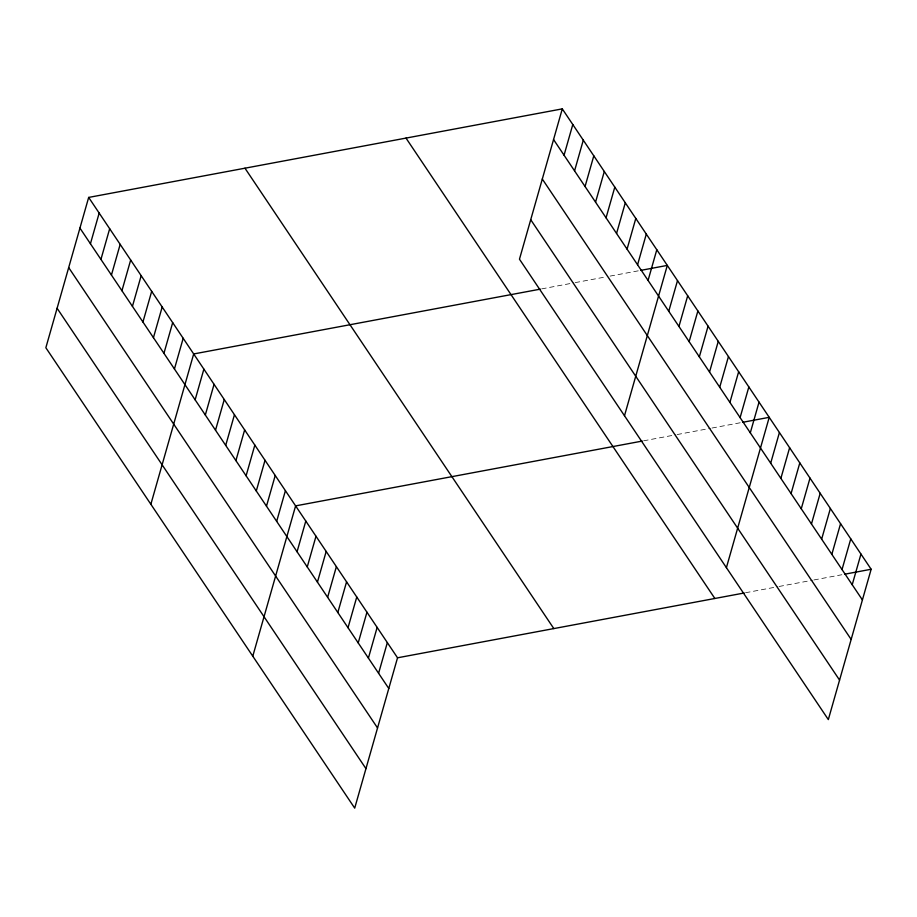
<?xml version="1.0" encoding="UTF-8"?>
<svg xmlns="http://www.w3.org/2000/svg" width="917" height="917" viewBox="0 0 917 917"><rect width="100%" height="100%" fill="white"/><g stroke="black" fill="none" stroke-linecap="round" stroke-linejoin="round"><path stroke-width="0.69" stroke-dasharray="4.58 3.44" d="M541.706 288.878L573.813 282.883M575.2 282.619L605.908 276.888M610.092 276.097L639.39 270.618M643.631 440.813L675.726 434.807M677.124 434.555L710.618 428.285M712.016 428.033L741.314 422.554M745.555 592.737L777.65 586.742M779.049 586.479L812.542 580.22M813.929 579.957L841.84 574.741"/><path stroke-width="1.38" d="M88.674 197.419L45.85 347.738L354.707 808.129L397.531 657.798L88.674 197.419L562.293 108.871L871.15 569.262L828.326 719.581L519.469 259.202L562.293 108.871M90.428 243.75L99.174 213.065M100.939 259.396L109.673 228.723M111.438 275.054L120.173 244.369M121.938 290.712L130.672 260.027M132.438 306.358L141.172 275.685M142.937 322.016L151.683 291.331M153.437 337.662L162.183 306.989M163.937 353.32L172.683 322.635M174.436 368.978L183.182 338.293M150.858 504.27L193.682 353.951L540.319 289.142M195.138 399.823L203.872 369.138M205.328 415.011L214.062 384.326M215.518 430.199L224.264 399.525M225.708 445.398L234.454 414.713M235.91 460.586L244.644 429.913M246.1 475.785L254.834 445.1M256.29 490.973L265.024 460.3M266.48 506.173L275.226 475.487M276.67 521.36L285.416 490.675M252.783 656.205L295.606 505.875L642.232 441.077M297.062 551.747L305.797 521.062M307.252 566.935L315.987 536.262M317.442 582.135L326.177 551.449M327.633 597.322L336.379 566.649M337.823 612.522L346.569 581.837M348.024 627.709L356.759 597.024M358.215 642.897L366.949 612.224M368.405 658.097L377.139 627.411M378.595 673.284L387.341 642.611M564.058 155.202L572.793 124.529M574.558 170.86L583.292 140.175M585.057 186.518L593.803 155.833M595.557 202.164L604.303 171.49M606.057 217.822L614.803 187.137M616.556 233.468L625.302 202.795M627.068 249.126L635.802 218.441M637.567 264.784L646.302 234.099M648.067 280.43L656.801 249.756M624.488 415.733L667.301 265.403L640.788 270.366M668.757 311.276L677.503 280.602M678.947 326.475L687.693 295.79M689.137 341.663L697.883 310.978M699.339 356.862L708.073 326.177M709.529 372.05L718.263 341.365M719.719 387.238L728.453 356.564M729.909 402.437L738.655 371.752M740.099 417.625L748.845 386.951M750.301 432.824L759.035 402.139M726.402 567.657L769.225 417.327L742.713 422.29M770.681 463.211L779.416 432.526M780.871 478.399L789.617 447.714M791.062 493.587L799.807 462.913M801.252 508.786L809.998 478.101M811.453 523.974L820.188 493.3M821.643 539.173L830.378 508.488M831.834 554.361L840.568 523.676M842.024 569.56L850.77 538.875M852.214 584.748L860.96 554.063M397.531 657.798L744.157 593.001M844.637 574.214L871.15 569.262M553.559 139.556L862.416 599.936M542.302 179.033L851.159 639.424M530.725 219.713L839.571 680.105M406.002 138.089L714.859 598.48M244.965 168.201L553.822 628.581M79.928 228.092L388.785 688.484M68.683 267.581L377.54 727.96M57.095 308.261L365.952 768.641"/></g></svg>
